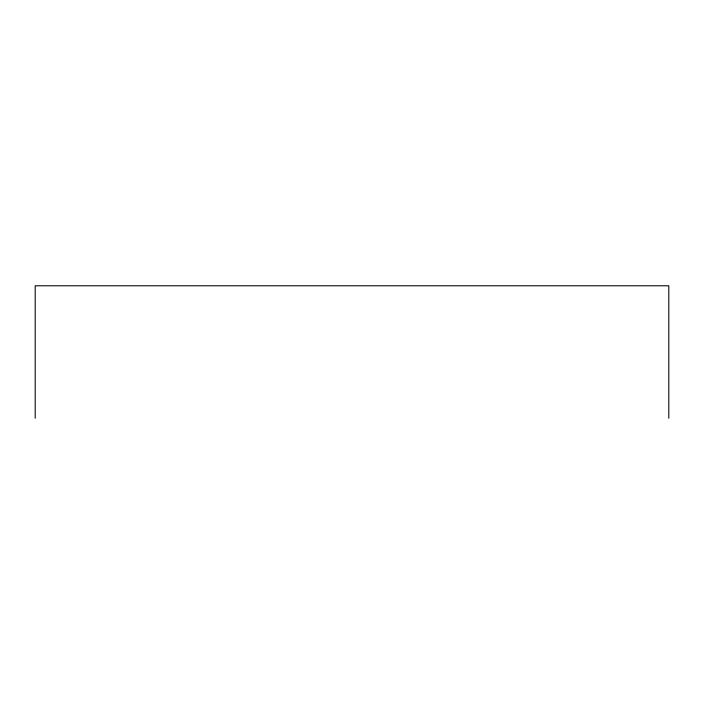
<?xml version="1.0" encoding="UTF-8"?>
<svg xmlns="http://www.w3.org/2000/svg" width="704" height="704" viewBox="0 0 704 704"><rect width="100%" height="100%" fill="white"/><g stroke="black" fill="none" stroke-linecap="round" stroke-linejoin="round"><path stroke-width="1.06" d="M668.8 418.22L668.8 285.78L35.2 285.78L35.2 418.22"/></g></svg>
